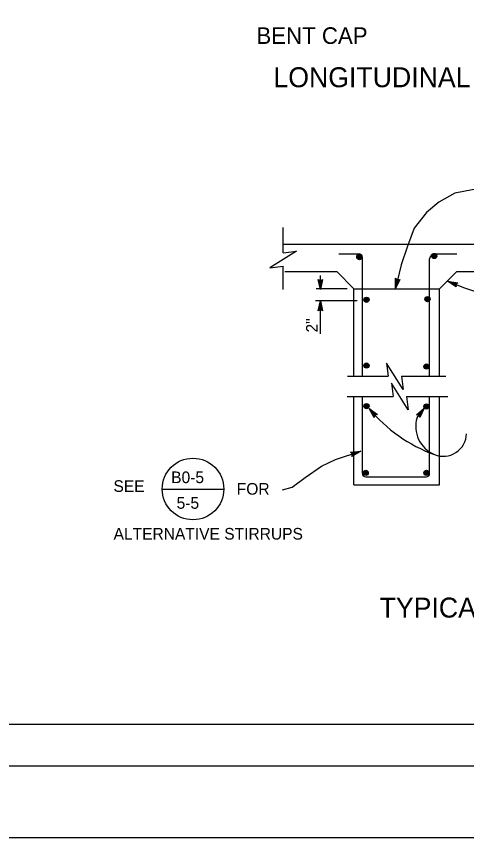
# Model space of a CAD drawing. Extents: x -894 to 1101, y -472 to 714.
# Drawn here: x -226.2 to 44.6, y -472.4 to 21.4 of the extents above; entities that cross this region are included whole.
import ezdxf

# ---------------------------------------------------------------- set-up
doc = ezdxf.new("R2010")
doc.units = 0
for name, color, linetype in [('border_PLOTTING-ELEMENTS', 7, 'Continuous'), ('border_rw_22x34_Cut_Lines', 7, 'Continuous'), ('border_SHEET', 7, 'Continuous'), ('tcd_BARRIER-CONC', 7, 'Continuous'), ('tcd_BARRIER-CONC-anno', 7, 'Continuous')]:
    doc.layers.add(name, color=color, linetype=linetype)

msp = doc.modelspace()

# ---------------------------------------------------------------- linework, layer by layer
at = {"layer": 'border_PLOTTING-ELEMENTS'}
for points in [[(-894.04, -472.44), (865.96, -472.44), (865.96, 713.56), (-894.04, 713.56)], [(-864.04, 670.56), (835.96, 670.56), (835.96, -429.44), (-864.04, -429.44)]]:
    msp.add_lwpolyline(points, close=True, dxfattribs=at)
at = {"layer": 'border_rw_22x34_Cut_Lines'}
msp.add_lwpolyline([(-864.04, 670.56), (835.96, 670.56), (835.96, -429.44), (-864.04, -429.44)], close=True, dxfattribs=at)
at = {"layer": 'border_SHEET'}
msp.add_line((810.96, -404.44), (-814.04, -404.44), dxfattribs=at)
at = {"layer": 'tcd_BARRIER-CONC'}
for p, q in [((-65.67, -118.28), (-65.67, -105.45)), ((-65.69, -120.78), (-65.69, -109.78)), ((-65.67, -115.62), (336.34, -115.62)), ((-32.23, -121.38), (-20.11, -121.38)), ((-18.11, -195.01), (-18.11, -123.38)), ((25.33, -121.38), (38.71, -121.38)), ((22.39, -195.01), (22.39, -124.38)), ((-65.69, -139.78), (-65.69, -128.78)), ((-65.67, -142.75), (-65.67, -129.46)), ((-64.77, -132.01), (-33.56, -132.01)), ((-23.23, -142.34), (-33.56, -132.01)), ((28.35, -142.34), (38.68, -132.01)), ((38.68, -132.01), (204.35, -132.01)), ((-23.23, -142.34), (28.35, -142.34)), ((-23.23, -195.01), (-23.23, -142.34)), ((28.35, -195.01), (28.35, -142.34)), ((-26.97, -195.01), (-4.85, -195.01)), ((-13.53, -195.01), (-2.53, -195.01)), ((5.47, -195.01), (16.47, -195.01)), ((6.74, -195.01), (32.13, -195.01)), ((-27.33, -207.1), (-1.52, -207.1)), ((-23.23, -260.24), (-23.23, -207.1)), ((-18.11, -253.5), (-18.11, -207.1)), ((-10.53, -207.11), (0.47, -207.11)), ((8.47, -207.11), (19.47, -207.11)), ((10.43, -207.1), (33.27, -207.1)), ((22.39, -253.5), (22.39, -207.1)), ((28.35, -260.24), (28.35, -207.1)), ((-16.11, -255.5), (20.39, -255.5)), ((-23.23, -260.24), (28.35, -260.24))]:
    msp.add_line(p, q, dxfattribs=at)
for points in [[(-65.69, -120.78), (-57.69, -119.78), (-73.69, -129.78), (-65.69, -128.78)], [(5.47, -195.01), (6.47, -203.01), (-3.53, -187.01), (-2.53, -195.01)], [(8.47, -207.11), (9.47, -215.11), (-0.53, -199.11), (0.47, -207.11)]]:
    msp.add_lwpolyline(points, dxfattribs=at)
for centre, radius in [((-19.91, -123.31), 1.56), ((-19.91, -123.31), 1.37), ((-19.91, -123.31), 1.19), ((-19.91, -123.31), 1), ((-19.91, -123.31), 0.812), ((-19.91, -123.31), 0.625), ((-19.91, -123.31), 0.437), ((-19.91, -123.31), 0.187), ((25.11, -122.67), 1.56), ((25.11, -122.67), 1.37), ((25.11, -122.67), 1.19), ((25.11, -122.67), 1), ((25.11, -122.67), 0.812), ((25.11, -122.67), 0.625), ((25.11, -122.67), 0.437), ((25.11, -122.67), 0.187), ((-15.66, -149), 1.56), ((-15.66, -149), 1.37), ((-15.66, -149), 1.19), ((-15.66, -149), 1), ((21.08, -148.58), 1.56), ((21.08, -148.58), 1.37), ((21.08, -148.58), 1.19), ((21.08, -148.58), 1), ((21.08, -148.58), 0.812), ((21.08, -148.58), 0.625), ((21.08, -148.58), 0.437), ((-15.66, -149), 0.812), ((-15.66, -149), 0.625), ((-15.66, -149), 0.437), ((-15.66, -149), 0.187), ((21.08, -148.58), 0.187), ((-15.66, -188.51), 1.56), ((-15.66, -188.51), 1.37), ((-15.66, -188.51), 1.19), ((-15.66, -188.51), 1), ((20.44, -189.14), 1.56), ((-15.66, -188.51), 0.812), ((-15.66, -188.51), 0.625), ((-15.66, -188.51), 0.437), ((-15.66, -188.51), 0.187), ((20.44, -189.14), 1.37), ((20.44, -189.14), 1.19), ((20.44, -189.14), 1), ((20.44, -189.14), 0.812), ((20.44, -189.14), 0.625), ((20.44, -189.14), 0.437), ((20.44, -189.14), 0.187), ((-15.66, -212.93), 1.56), ((-15.66, -212.93), 1.37), ((-15.66, -212.93), 1.19), ((-15.66, -212.93), 1), ((-15.66, -212.93), 0.812), ((-15.66, -212.93), 0.625), ((20.44, -213.14), 1.56), ((20.44, -213.14), 1.37), ((20.44, -213.14), 1.19), ((20.44, -213.14), 1), ((20.44, -213.14), 0.812), ((-15.66, -212.93), 0.437), ((-15.66, -212.93), 0.187), ((20.44, -213.14), 0.625), ((20.44, -213.14), 0.437), ((20.44, -213.14), 0.187), ((-16.09, -253.07), 1.56), ((-16.09, -253.07), 1.37), ((20.44, -253.07), 1.56), ((20.44, -253.07), 1.37), ((-16.09, -253.07), 1.19), ((-16.09, -253.07), 1), ((-16.09, -253.07), 0.812), ((-16.09, -253.07), 0.625), ((-16.09, -253.07), 0.437), ((-16.09, -253.07), 0.187), ((20.44, -253.07), 1.19), ((20.44, -253.07), 1), ((20.44, -253.07), 0.812), ((20.44, -253.07), 0.625), ((20.44, -253.07), 0.437), ((20.44, -253.07), 0.187)]:
    msp.add_circle(centre, radius, dxfattribs=at)
for centre, radius, start, end in [((-20.11, -123.38), 2, 0, 90), ((25.39, -124.38), 3, 90, 180), ((-16.11, -253.5), 2, 180, 270), ((20.39, -253.5), 2, 270, 0)]:
    msp.add_arc(centre, radius, start, end, dxfattribs=at)
at = {"layer": 'tcd_BARRIER-CONC-anno'}
for p, q in [((-43.36, -142.71), (-44.69, -136.71)), ((-44.69, -136.71), (-44.69, -136.71)), ((-44.69, -136.71), (-43.36, -137.51)), ((-43.37, -141.32), (-44.33, -136.94)), ((-43.36, -139.95), (-43.99, -137.12)), ((-43.36, -138.56), (-43.63, -137.36)), ((-43.36, -142.71), (-43.36, -134.36)), ((-43.36, -137.51), (-42.02, -136.71)), ((-42.02, -136.71), (-43.36, -142.71)), ((-42.38, -136.93), (-43.36, -141.33)), ((-42.74, -137.16), (-43.36, -139.95)), ((-43.08, -137.34), (-43.36, -138.56)), ((-42.02, -136.71), (-42.02, -136.71)), ((1.79, -142.22), (1.91, -136.07)), ((4.5, -136.7), (1.79, -142.22)), ((1.91, -136.07), (1.91, -136.07)), ((1.91, -136.07), (3.01, -137.16)), ((2.12, -140.86), (2.2, -136.39)), ((4.11, -136.83), (2.12, -140.88)), ((2.44, -139.53), (2.5, -136.64)), ((3.7, -136.97), (2.44, -139.53)), ((2.77, -138.19), (2.79, -136.95)), ((3.32, -137.06), (2.77, -138.19)), ((3.01, -137.16), (4.5, -136.7)), ((4.5, -136.7), (4.5, -136.7)), ((38.28, -141.27), (33.2, -137.8)), ((33.2, -137.8), (33.2, -137.8)), ((33.2, -137.8), (39.27, -138.79)), ((-27.17, -142.34), (-45.83, -142.34)), ((-43.36, -142.71), (-43.36, -142.71)), ((1.79, -142.22), (1.79, -142.22)), ((38.21, -140.86), (34.49, -138.31)), ((34.5, -138.31), (38.92, -139.04)), ((38.12, -140.44), (35.77, -138.83)), ((35.77, -138.83), (38.62, -139.3)), ((38.09, -140.05), (37.05, -139.34)), ((37.05, -139.34), (38.27, -139.54)), ((39.27, -138.79), (38.03, -139.73)), ((38.03, -139.73), (38.28, -141.27)), ((38.28, -141.27), (38.28, -141.27)), ((39.27, -138.79), (39.27, -138.79)), ((-21.28, -149.58), (-46.32, -149.58)), ((-44.7, -155.58), (-43.36, -149.58)), ((-44.35, -155.36), (-43.36, -150.96)), ((-43.99, -155.13), (-43.36, -152.34)), ((-43.36, -169.42), (-43.36, -149.58)), ((-43.36, -149.58), (-43.36, -149.58)), ((-43.36, -149.58), (-42.03, -155.58)), ((-43.36, -150.97), (-42.39, -155.34)), ((-43.36, -152.34), (-42.74, -155.17)), ((-43.36, -154.78), (-44.7, -155.58)), ((-44.7, -155.58), (-44.7, -155.58)), ((-43.64, -154.95), (-43.37, -153.72)), ((-43.37, -153.72), (-43.1, -154.93)), ((-42.03, -155.58), (-43.36, -154.78)), ((-42.03, -155.58), (-42.03, -155.58)), ((-11.08, -219.74), (-14.06, -214.36)), ((-14.06, -214.36), (-14.06, -214.36)), ((-14.06, -214.36), (-9.09, -217.97)), ((-10.96, -219.35), (-13.15, -215.4)), ((-13.13, -215.4), (-9.51, -218.04)), ((-10.85, -218.93), (-12.23, -216.43)), ((-12.23, -216.43), (-9.89, -218.13)), ((14.44, -218.12), (19.15, -214.18)), ((14.79, -219.87), (19.15, -214.18)), ((14.85, -218.17), (18.31, -215.27)), ((15.28, -218.2), (17.47, -216.37)), ((17.47, -216.37), (16.25, -218.99)), ((18.31, -215.28), (16.42, -219.34)), ((19.15, -214.18), (16.56, -219.75)), ((19.15, -214.18), (19.15, -214.18)), ((-10.7, -218.57), (-11.31, -217.47)), ((-11.31, -217.47), (-10.31, -218.2)), ((-10.61, -218.26), (-11.08, -219.74)), ((-11.08, -219.74), (-11.08, -219.74)), ((-9.09, -217.97), (-10.61, -218.26)), ((-9.09, -217.97), (-9.09, -217.97)), ((15.99, -218.3), (14.44, -218.12)), ((14.44, -218.12), (14.44, -218.12)), ((15.66, -218.27), (16.63, -217.46)), ((16.56, -219.75), (15.99, -218.3)), ((16.63, -217.46), (16.11, -218.58)), ((16.56, -219.75), (16.56, -219.75)), ((-25.19, -240.7), (-19.07, -240.13)), ((-24.02, -241.73), (-25.19, -240.7)), ((-25.19, -240.7), (-25.19, -240.7)), ((-24.87, -240.97), (-20.38, -240.56)), ((-24.54, -241.24), (-21.7, -240.98)), ((-19.07, -240.13), (-24.37, -243.24)), ((-24.37, -243.24), (-24.02, -241.73)), ((-24.27, -241.52), (-23.01, -241.4)), ((-20.39, -240.56), (-24.26, -242.83)), ((-21.7, -240.98), (-24.19, -242.44)), ((-23.01, -241.4), (-24.08, -242.03)), ((-19.07, -240.13), (-19.07, -240.13)), ((-24.37, -243.24), (-24.37, -243.24)), ((-138.55, -262.79), (-101.49, -262.79))]:
    msp.add_line(p, q, dxfattribs=at)
for points in [[(55.29, -82.34), (47.93, -82.83), (37.62, -84.79), (27.81, -90.19), (20.44, -96.57), (13.08, -105.9), (9.15, -116.7), (5.23, -127.98), (1.79, -142.22)], [(61.67, -147.94), (43.02, -141.73), (33.2, -137.8)], [(-66.18, -263.2), (-60.3, -261.73), (-52.44, -255.84), (-42.63, -248.97), (-34.28, -245.04), (-19.07, -240.13)]]:
    msp.add_lwpolyline(points, dxfattribs=at)
msp.add_circle((-120.02, -262.79), 18.53, dxfattribs=at)
for centre, radius, start, end in [((56.91, -155.37), 92.29, 219.7382, 249.9223), ((32.28, -225.18), 18.28, 163.1025, 247.3022), ((30.61, -229.13), 14, 247.3714, 358.3659)]:
    msp.add_arc(centre, radius, start, end, dxfattribs=at)

# ---------------------------------------------------------------- texts
for s, height, p in [('BENT CAP', 10, (-81.84, 4.9)), ('LONGITUDINAL CONSTRUCTION JOINTS', 12, (-71.61, -21.14)), ('B0-5', 7, (-133.14, -259.26)), ('SEE', 7, (-167.86, -264.53)), ('FOR', 7, (-93.67, -266.21)), ('5-5', 7, (-129.86, -274.68)), ('ALTERNATIVE STIRRUPS', 7, (-167.78, -293.21)), ('TYPICAL T BEAM DETAILS', 12, (-7.74, -340.12))]:
    msp.add_text(s, height=height, dxfattribs=at).set_placement(p)
msp.add_text('2"', height=7, rotation=90, dxfattribs=at).set_placement((-44.96, -168.67))

doc.saveas('drawing.dxf')
